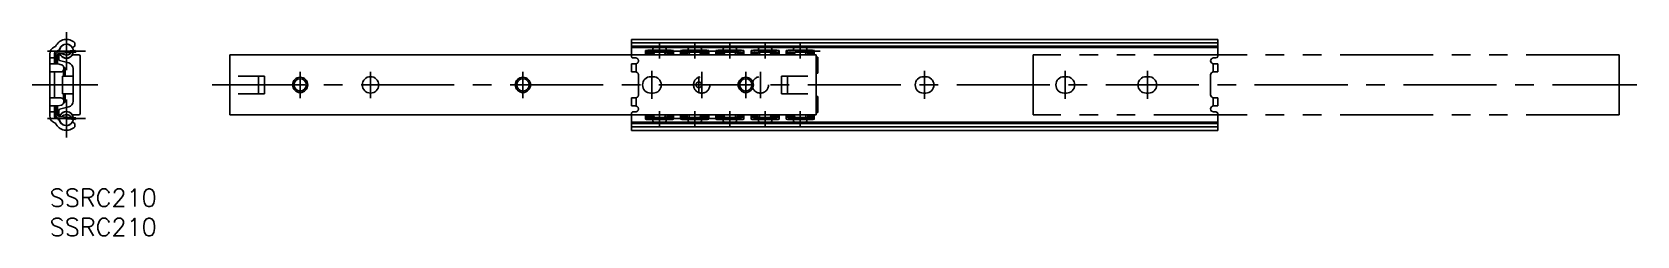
# Model space of a CAD drawing. Extents: x -3 to 271, y -8 to 27.
import ezdxf

# ---------------------------------------------------------------- set-up
doc = ezdxf.new("R2010")
doc.units = 0
doc.header["$LTSCALE"] = 0.5
for name, pattern in [('CENTER', [50.8, 31.75, -6.35, 6.35, -6.35]), ('DASHED', [19.05, 12.7, -6.35]), ('PHANTOM', [63.5, 31.75, -6.35, 6.35, -6.35, 6.35, -6.35])]:
    doc.linetypes.add(name, pattern=pattern)
for name, color, linetype in [('MSM_CENTER', 1, 'CENTER'), ('MSM_CONTINUOUS', 7, 'CONTINUOUS'), ('MSM_DASHED', 4, 'DASHED'), ('MSM_IMAGINARY', 6, 'PHANTOM'), ('MSM_NARROW', 5, 'CONTINUOUS'), ('MSM_PART_NUMBER', 7, 'CONTINUOUS')]:
    doc.layers.add(name, color=color, linetype=linetype)
doc.styles.get("Standard").update_dxf_attribs({"font": 'txt.shx', "height": 2, "bigfont": 'bigfont.shx'})

# ---------------------------------------------------------------- blocks, each defined once
blk = doc.blocks.new('*U26')
at = {"layer": 'MSM_PART_NUMBER'}
blk.add_text('SSRC210', height=3, dxfattribs=at).set_placement((0, -3))
blk = doc.blocks.new('*U27')
at = {"layer": 'MSM_PART_NUMBER'}
blk.add_text('SSRC210', height=3, dxfattribs=at).set_placement((0, -8))

msp = doc.modelspace()

# ---------------------------------------------------------------- linework, layer by layer
at = {"layer": 'MSM_CENTER'}
for p, q in [((2.85, 20.25), (2.85, 26.75)), ((104.02, 22.25), (104.02, 24.75)), ((110.02, 22.25), (110.02, 24.75)), ((116.02, 22.25), (116.02, 24.75)), ((122.02, 22.25), (122.02, 24.75)), ((128.02, 22.25), (128.02, 24.75)), ((-0.4, 23.5), (6.1, 23.5)), ((101.77, 23.5), (131.42, 23.5)), ((42.72, 15.5), (42.72, 20)), ((54.72, 15.5), (54.72, 20)), ((80.72, 15.5), (80.72, 20)), ((102.72, 20.15), (102.72, 15.35)), ((111.22, 15.5), (111.22, 20)), ((118.72, 15.5), (118.72, 20)), ((121.22, 15.5), (121.22, 20)), ((149.22, 20.15), (149.22, 15.35)), ((173.22, 15.35), (173.22, 20.15)), ((187.22, 20.15), (187.22, 15.35)), ((-3, 17.75), (8.2, 17.75)), ((27.72, 17.75), (270.72, 17.75)), ((110.72, 16.5), (110.72, 19)), ((2.85, 8.75), (2.85, 15.25)), ((-0.4, 12), (6.1, 12)), ((101.77, 12), (130.42, 12)), ((104.02, 10.75), (104.02, 13.25)), ((110.02, 10.75), (110.02, 13.25)), ((116.02, 10.75), (116.02, 13.25)), ((122.02, 10.75), (122.02, 13.25)), ((128.02, 10.75), (128.02, 13.25))]:
    msp.add_line(p, q, dxfattribs=at)
at = {"layer": 'MSM_CONTINUOUS'}
for p, q in [((4.28, 24.33), (4.28, 24.9)), ((199.22, 25.5), (99.22, 25.5)), ((99.22, 22.85), (99.22, 25.5)), ((99.22, 24.9), (199.22, 24.9)), ((199.22, 22.65), (199.22, 25.5)), ((0, 23.01), (0, 12.49)), ((0.8, 22.35), (0, 22.35)), ((0.8, 21.35), (0.8, 23.01)), ((1.02, 24.3), (0.82, 24.22)), ((1.05, 22.85), (1.06, 22.95)), ((1.05, 22.85), (1.05, 21.35)), ((1.05, 22.45), (1.35, 22.45)), ((1.12, 23.48), (1.31, 23.55)), ((1.35, 21.35), (1.35, 22.85)), ((1.55, 22.1), (1.55, 22.75)), ((4.43, 23.64), (1.61, 23.45)), ((1.63, 23.15), (4.45, 23.35)), ((1.65, 22.85), (1.74, 22.85)), ((3.26, 21.49), (1.7, 21.91)), ((3.89, 24.1), (4.28, 24.33)), ((3.96, 22.85), (5, 22.85)), ((4.45, 23.35), (4.43, 23.64)), ((5.2, 22.65), (5.2, 12.85)), ((30.72, 22.65), (30.72, 22.85)), ((30.72, 22.85), (130.72, 22.85)), ((30.72, 12.65), (30.72, 22.85)), ((99.22, 24.33), (199.22, 24.33)), ((99.22, 24.1), (199.22, 24.1)), ((101.62, 22.95), (101.62, 23.59)), ((102.58, 23.15), (101.62, 23.15)), ((102.42, 23.65), (105.62, 23.65)), ((102.42, 23.35), (105.62, 23.35)), ((102.57, 23.25), (102.57, 23.23)), ((103.14, 23.3), (102.81, 23.3)), ((105.23, 23.3), (104.9, 23.3)), ((106.42, 23.15), (105.46, 23.15)), ((105.47, 23.25), (105.47, 23.23)), ((106.42, 23.59), (106.42, 22.95)), ((107.62, 22.95), (107.62, 23.59)), ((108.58, 23.15), (107.62, 23.15)), ((108.42, 23.65), (111.62, 23.65)), ((108.42, 23.35), (111.62, 23.35)), ((108.57, 23.25), (108.57, 23.23)), ((109.14, 23.3), (108.81, 23.3)), ((111.23, 23.3), (110.9, 23.3)), ((112.42, 23.15), (111.46, 23.15)), ((111.47, 23.25), (111.47, 23.23)), ((112.42, 23.59), (112.42, 22.95)), ((113.62, 22.95), (113.62, 23.59)), ((114.58, 23.15), (113.62, 23.15)), ((114.42, 23.65), (117.62, 23.65)), ((114.42, 23.35), (117.62, 23.35)), ((114.57, 23.25), (114.57, 23.23)), ((115.14, 23.3), (114.81, 23.3)), ((117.23, 23.3), (116.9, 23.3)), ((118.42, 23.15), (117.46, 23.15)), ((117.47, 23.25), (117.47, 23.23)), ((118.42, 23.59), (118.42, 22.95)), ((119.62, 22.95), (119.62, 23.59)), ((120.58, 23.15), (119.62, 23.15)), ((120.42, 23.65), (123.62, 23.65)), ((120.42, 23.35), (123.62, 23.35)), ((120.57, 23.25), (120.57, 23.23)), ((121.14, 23.3), (120.81, 23.3)), ((123.23, 23.3), (122.9, 23.3)), ((124.42, 23.15), (123.46, 23.15)), ((123.47, 23.25), (123.47, 23.23)), ((124.42, 23.59), (124.42, 22.95)), ((125.62, 22.95), (125.62, 23.59)), ((126.58, 23.15), (125.62, 23.15)), ((126.42, 23.65), (129.62, 23.65)), ((126.42, 23.35), (129.62, 23.35)), ((126.57, 23.25), (126.57, 23.23)), ((127.14, 23.3), (126.81, 23.3)), ((129.23, 23.3), (128.9, 23.3)), ((130.42, 23.15), (129.46, 23.15)), ((129.47, 23.25), (129.47, 23.23)), ((130.42, 23.59), (130.42, 22.95)), ((130.72, 22.85), (130.72, 12.65)), ((130.92, 22.45), (131.02, 22.45)), ((131.02, 22.45), (131.02, 19.75)), ((198.52, 22.35), (198.92, 22.35)), ((0.01, 21.35), (1.4, 21.35)), ((1.9, 19.95), (0.01, 19.95)), ((0.8, 15.55), (0.8, 19.95)), ((1.4, 21.35), (2.03, 21.18)), ((2.2, 19.25), (4, 19.25)), ((2.2, 19.25), (2.2, 16.25)), ((2.35, 20.23), (2.35, 19.25)), ((2.35, 19.75), (2.65, 19.75)), ((2.4, 20.7), (2.4, 20.45)), ((2.65, 19.25), (2.65, 20.37)), ((4, 14.97), (4, 20.53)), ((36.62, 19.25), (32.12, 19.25)), ((35.62, 19.25), (35.62, 16.25)), ((36.62, 16.25), (36.62, 19.25)), ((124.82, 19.25), (124.82, 16.25)), ((129.32, 19.25), (124.82, 19.25)), ((125.82, 19.25), (125.82, 16.25)), ((131.02, 19.75), (130.72, 19.75)), ((198.02, 16.05), (198.02, 19.45)), ((198.42, 21.35), (199.22, 21.35)), ((198.42, 21.35), (198.42, 19.95)), ((199.22, 19.95), (198.42, 19.95)), ((199.22, 21.35), (199.22, 19.95)), ((102.92, 19.15), (102.52, 19.15)), ((149.42, 19.15), (149.02, 19.15)), ((173.42, 19.15), (173.02, 19.15)), ((187.42, 19.15), (187.02, 19.15)), ((0.01, 15.55), (1.9, 15.55)), ((0.01, 14.15), (1.4, 14.15)), ((0.8, 12.49), (0.8, 14.15)), ((1.05, 12.65), (1.05, 14.15)), ((1.35, 14.15), (1.35, 12.65)), ((2.03, 14.32), (1.4, 14.15)), ((1.7, 13.59), (3.26, 14.01)), ((2.2, 16.25), (4, 16.25)), ((2.35, 16.25), (2.35, 15.27)), ((2.65, 15.75), (2.35, 15.75)), ((2.4, 15.05), (2.4, 14.8)), ((2.65, 15.13), (2.65, 16.25)), ((32.12, 16.25), (36.62, 16.25)), ((102.52, 16.35), (102.92, 16.35)), ((124.82, 16.25), (129.32, 16.25)), ((130.72, 15.75), (131.02, 15.75)), ((131.02, 13.05), (131.02, 15.75)), ((149.02, 16.35), (149.42, 16.35)), ((173.02, 16.35), (173.42, 16.35)), ((187.02, 16.35), (187.42, 16.35)), ((198.42, 15.55), (199.22, 15.55)), ((198.42, 14.15), (198.42, 15.55)), ((198.42, 14.15), (199.22, 14.15)), ((199.22, 15.55), (199.22, 14.15)), ((0, 13.15), (0.8, 13.15)), ((0.82, 11.28), (1.02, 11.2)), ((1.05, 13.05), (1.35, 13.05)), ((1.05, 12.65), (1.06, 12.55)), ((1.31, 11.95), (1.12, 12.02)), ((1.55, 12.75), (1.55, 13.4)), ((4.43, 11.85), (1.61, 12.05)), ((1.63, 12.35), (4.45, 12.15)), ((1.74, 12.65), (1.65, 12.65)), ((4.28, 11.17), (3.89, 11.4)), ((5, 12.65), (3.96, 12.65)), ((4.28, 10.6), (4.28, 11.17)), ((4.45, 12.15), (4.43, 11.85)), ((130.72, 12.65), (30.72, 12.65)), ((99.22, 10), (99.22, 12.65)), ((99.22, 11.4), (199.22, 11.4)), ((99.22, 11.17), (199.22, 11.17)), ((101.62, 11.91), (101.62, 12.55)), ((102.58, 12.35), (101.62, 12.35)), ((102.42, 12.15), (105.62, 12.15)), ((102.42, 11.85), (105.62, 11.85)), ((102.57, 12.25), (102.57, 12.27)), ((103.14, 12.2), (102.81, 12.2)), ((105.23, 12.2), (104.9, 12.2)), ((106.42, 12.35), (105.46, 12.35)), ((105.47, 12.25), (105.47, 12.27)), ((106.42, 12.55), (106.42, 11.91)), ((107.62, 11.91), (107.62, 12.55)), ((108.58, 12.35), (107.62, 12.35)), ((108.42, 12.15), (111.62, 12.15)), ((108.42, 11.85), (111.62, 11.85)), ((108.57, 12.25), (108.57, 12.27)), ((109.14, 12.2), (108.81, 12.2)), ((111.23, 12.2), (110.9, 12.2)), ((112.42, 12.35), (111.46, 12.35)), ((111.47, 12.25), (111.47, 12.27)), ((112.42, 12.55), (112.42, 11.91)), ((113.62, 11.91), (113.62, 12.55)), ((114.58, 12.35), (113.62, 12.35)), ((114.42, 12.15), (117.62, 12.15)), ((114.42, 11.85), (117.62, 11.85)), ((114.57, 12.25), (114.57, 12.27)), ((115.14, 12.2), (114.81, 12.2)), ((117.23, 12.2), (116.9, 12.2)), ((118.42, 12.35), (117.46, 12.35)), ((117.47, 12.25), (117.47, 12.27)), ((118.42, 12.55), (118.42, 11.91)), ((119.62, 11.91), (119.62, 12.55)), ((120.58, 12.35), (119.62, 12.35)), ((120.42, 12.15), (123.62, 12.15)), ((120.42, 11.85), (123.62, 11.85)), ((120.57, 12.25), (120.57, 12.27)), ((121.14, 12.2), (120.81, 12.2)), ((123.23, 12.2), (122.9, 12.2)), ((124.42, 12.35), (123.46, 12.35)), ((123.47, 12.25), (123.47, 12.27)), ((124.42, 12.55), (124.42, 11.91)), ((125.62, 11.91), (125.62, 12.55)), ((126.58, 12.35), (125.62, 12.35)), ((126.42, 12.15), (129.62, 12.15)), ((126.42, 11.85), (129.62, 11.85)), ((126.57, 12.25), (126.57, 12.27)), ((127.14, 12.2), (126.81, 12.2)), ((129.23, 12.2), (128.9, 12.2)), ((130.42, 12.35), (129.46, 12.35)), ((129.47, 12.25), (129.47, 12.27)), ((130.42, 12.55), (130.42, 11.91)), ((130.92, 13.05), (131.02, 13.05)), ((198.92, 13.15), (198.52, 13.15)), ((199.22, 10), (199.22, 12.85)), ((99.22, 10.6), (199.22, 10.6)), ((99.22, 10), (199.22, 10))]:
    msp.add_line(p, q, dxfattribs=at)
for centre, radius in [((42.72, 17.75), 1.06), ((54.72, 17.75), 1.4), ((80.72, 17.75), 1.06), ((110.72, 17.75), 0.5), ((118.72, 17.75), 1.06)]:
    msp.add_circle(centre, radius, dxfattribs=at)
for centre, radius, start, end in [((2.85, 23.5), 2, 44.3568, 156.5216), ((2.85, 23.5), 1.19, 5.3565, 182.1084), ((2.85, 23.5), 1.2, 30, 156.5216), ((1.3, 23.01), 1.3, 111.7, 180), ((1.3, 23.01), 0.5, 111.7, 180), ((1.65, 22.85), 0.6, 94, 170.8128), ((1.02, 24.3), 0.8, 291.7, 336.5216), ((1.65, 22.85), 0.3, 94, 180), ((1.65, 22.75), 0.1, 90, 180), ((1.75, 22.1), 0.2, 180, 255), ((2.85, 23.5), 1.19, 196.6389, 351.3611), ((1.74, 22.65), 0.2, 37.3832, 90), ((2.85, 23.5), 1.2, 217.3832, 322.6168), ((2.82, 24), 1.16, 225.0872, 322.9128), ((3.96, 22.65), 0.2, 90, 142.6168), ((5, 22.65), 0.2, 0, 90), ((100.85, 22.97), 0.767, 350.9539, 358.4638), ((102.22, 20.74), 2.92, 86.0862, 101.8944), ((102.22, 20.44), 2.92, 86.0862, 101.8944), ((102.78, 22.86), 0.44, 86.8426, 119.3493), ((104.02, 23.49), 1.48, 190.1945, 205.9112), ((104.2, 22.73), 1.5, 157.66, 175.4305), ((104.02, 23.5), 1.19, 149.7402, 172.7628), ((104.14, 22.73), 1.15, 150.4494, 174.1709), ((104.02, 23.5), 1.19, 211.282, 213.0879), ((104.02, 9.56), 13.77, 86.3463, 93.6537), ((103.89, 22.73), 1.15, 5.8372, 29.5425), ((104.02, 23.5), 1.19, 326.9121, 328.7146), ((104.02, 23.5), 1.19, 7.2372, 30.2598), ((105.26, 22.86), 0.44, 60.6507, 93.1574), ((103.83, 22.73), 1.51, 4.6404, 22.2941), ((104.02, 23.49), 1.48, 334.0888, 349.8055), ((105.82, 20.74), 2.92, 78.1054, 93.914), ((105.82, 20.44), 2.92, 78.1054, 93.914), ((107.02, 22.95), 0.595, 180.4532, 190.1333), ((106.85, 22.97), 0.767, 350.9539, 358.4638), ((108.22, 20.74), 2.92, 86.0862, 101.8944), ((108.22, 20.44), 2.92, 86.0862, 101.8944), ((108.78, 22.86), 0.44, 86.8426, 119.3493), ((110.02, 23.49), 1.48, 190.1945, 205.9112), ((110.2, 22.73), 1.5, 157.66, 175.4305), ((110.02, 23.5), 1.19, 149.7402, 172.7628), ((110.14, 22.73), 1.15, 150.4494, 174.1709), ((110.02, 23.5), 1.19, 211.282, 213.0879), ((110.02, 9.56), 13.77, 86.3463, 93.6537), ((109.89, 22.73), 1.15, 5.8372, 29.5425), ((110.02, 23.5), 1.19, 326.9121, 328.7146), ((110.02, 23.5), 1.19, 7.2372, 30.2598), ((111.26, 22.86), 0.44, 60.6507, 93.1574), ((109.83, 22.73), 1.51, 4.6404, 22.2941), ((110.02, 23.49), 1.48, 334.0888, 349.8055), ((111.82, 20.74), 2.92, 78.1054, 93.914), ((111.82, 20.44), 2.92, 78.1054, 93.914), ((113.02, 22.95), 0.595, 180.4532, 190.1333), ((112.85, 22.97), 0.767, 350.9539, 358.4638), ((114.22, 20.74), 2.92, 86.0862, 101.8944), ((114.22, 20.44), 2.92, 86.0862, 101.8944), ((114.78, 22.86), 0.44, 86.8426, 119.3493), ((116.02, 23.49), 1.48, 190.1945, 205.9112), ((116.2, 22.73), 1.5, 157.66, 175.4305), ((116.02, 23.5), 1.19, 149.7402, 172.7628), ((116.14, 22.73), 1.15, 150.4494, 174.1709), ((116.02, 23.5), 1.19, 211.282, 213.0879), ((116.02, 9.56), 13.77, 86.3463, 93.6537), ((115.89, 22.73), 1.15, 5.8372, 29.5425), ((116.02, 23.5), 1.19, 326.9121, 328.7146), ((116.02, 23.5), 1.19, 7.2372, 30.2598), ((117.26, 22.86), 0.44, 60.6507, 93.1574), ((115.83, 22.73), 1.51, 4.6404, 22.2941), ((116.02, 23.49), 1.48, 334.0888, 349.8055), ((117.82, 20.74), 2.92, 78.1054, 93.914), ((117.82, 20.44), 2.92, 78.1054, 93.914), ((119.02, 22.95), 0.595, 180.4532, 190.1333), ((118.85, 22.97), 0.767, 350.9539, 358.4638), ((120.22, 20.74), 2.92, 86.0862, 101.8944), ((120.22, 20.44), 2.92, 86.0862, 101.8944), ((120.78, 22.86), 0.44, 86.8426, 119.3493), ((122.02, 23.49), 1.48, 190.1945, 205.9112), ((122.2, 22.73), 1.5, 157.66, 175.4305), ((122.02, 23.5), 1.19, 149.7402, 172.7628), ((122.14, 22.73), 1.15, 150.4494, 174.1709), ((122.02, 23.5), 1.19, 211.282, 213.0879), ((122.02, 9.56), 13.77, 86.3463, 93.6537), ((121.89, 22.73), 1.15, 5.8372, 29.5425), ((122.02, 23.5), 1.19, 326.9121, 328.7146), ((122.02, 23.5), 1.19, 7.2372, 30.2598), ((123.26, 22.86), 0.44, 60.6507, 93.1574), ((121.83, 22.73), 1.51, 4.6404, 22.2941), ((122.02, 23.49), 1.48, 334.0888, 349.8055), ((123.82, 20.74), 2.92, 78.1054, 93.914), ((123.82, 20.44), 2.92, 78.1054, 93.914), ((125.02, 22.95), 0.595, 180.4532, 190.1333), ((124.85, 22.97), 0.767, 350.9539, 358.4638), ((126.22, 20.74), 2.92, 86.0862, 101.8944), ((126.22, 20.44), 2.92, 86.0862, 101.8944), ((126.78, 22.86), 0.44, 86.8426, 119.3493), ((128.02, 23.49), 1.48, 190.1945, 205.9112), ((128.2, 22.73), 1.5, 157.66, 175.4305), ((128.02, 23.5), 1.19, 149.7402, 172.7628), ((128.14, 22.73), 1.15, 150.4494, 174.1709), ((128.02, 23.5), 1.19, 211.282, 213.0879), ((128.02, 9.56), 13.77, 86.3463, 93.6537), ((127.89, 22.73), 1.15, 5.8372, 29.5425), ((128.02, 23.5), 1.19, 326.9121, 328.7146), ((128.02, 23.5), 1.19, 7.2372, 30.2598), ((129.26, 22.86), 0.44, 60.6507, 93.1574), ((127.83, 22.73), 1.51, 4.6404, 22.2941), ((128.02, 23.49), 1.48, 334.0888, 349.8055), ((129.82, 20.74), 2.92, 78.1054, 93.914), ((129.82, 20.44), 2.92, 78.1054, 93.914), ((131.02, 22.95), 0.595, 180.4532, 190.1333), ((130.92, 22.95), 0.5, 246.4218, 270), ((198.52, 21.85), 0.5, 90, 270), ((198.92, 22.65), 0.3, 270, 0), ((0.01, 21.36), 0.0142, 184.2845, 207.4185), ((0.01, 21.36), 0.00519, 210.8937, 273.0107), ((0.01, 19.94), 0.0147, 153.2001, 176.3341), ((0.01, 19.94), 0.00527, 87.5654, 148.5288), ((1.9, 20.45), 0.5, 270, 0), ((1.9, 20.7), 0.5, 0, 75), ((2.05, 20.37), 0.6, 0, 57.9792), ((3, 20.53), 1, 0, 75), ((198.52, 19.45), 0.5, 90, 180), ((102.52, 17.75), 1.4, 90, 270), ((102.92, 17.75), 1.4, 270, 90), ((149.02, 17.75), 1.4, 90, 270), ((149.42, 17.75), 1.4, 270, 90), ((173.02, 17.75), 1.4, 90, 270), ((173.42, 17.75), 1.4, 270, 90), ((187.02, 17.75), 1.4, 90, 270), ((187.42, 17.75), 1.4, 270, 90), ((0.01, 15.56), 0.0139, 184.632, 207.7659), ((0.01, 15.56), 0.0052, 210.9888, 272.7776), ((0.01, 14.14), 0.0149, 153.3387, 176.4727), ((0.01, 14.14), 0.00527, 92.4679, 148.5769), ((1.9, 15.05), 0.5, 0, 90), ((1.9, 14.8), 0.5, 285, 0), ((2.05, 15.13), 0.6, 302.0208, 0), ((3, 14.97), 1, 285, 0), ((198.52, 16.05), 0.5, 180, 270), ((198.52, 13.65), 0.5, 90, 270), ((1.3, 12.49), 1.3, 180, 248.3), ((1.3, 12.49), 0.5, 180, 248.3), ((2.85, 12), 2, 203.4784, 315.6432), ((1.65, 12.65), 0.6, 189.1872, 266), ((1.02, 11.2), 0.8, 23.4784, 68.3), ((1.65, 12.65), 0.3, 180, 266), ((1.75, 13.4), 0.2, 105, 180), ((1.65, 12.75), 0.1, 180, 270), ((2.85, 12), 1.19, 177.9004, 354.0996), ((2.85, 12), 1.19, 8.6389, 163.3617), ((1.74, 12.85), 0.2, 270, 322.6168), ((2.85, 12), 1.2, 203.4784, 330), ((2.85, 12), 1.2, 37.3832, 142.6168), ((2.82, 11.51), 1.16, 36.8227, 135.1773), ((3.96, 12.85), 0.2, 217.3832, 270), ((5, 12.85), 0.2, 270, 0), ((100.85, 12.53), 0.767, 1.5362, 9.0461), ((102.22, 15.06), 2.92, 258.1056, 273.9138), ((102.22, 14.76), 2.92, 258.1056, 273.9138), ((104.02, 12.01), 1.48, 154.0888, 169.8055), ((102.78, 12.64), 0.44, 240.6507, 273.1574), ((104.2, 12.77), 1.5, 184.5695, 202.34), ((104.02, 12), 1.19, 187.2375, 210.2611), ((104.15, 12.77), 1.16, 185.9394, 209.4926), ((104.02, 25.94), 13.77, 266.3463, 273.6537), ((103.89, 12.77), 1.15, 330.4575, 354.1628), ((104.02, 12), 1.19, 329.7389, 352.7625), ((103.83, 12.77), 1.51, 337.7059, 355.3596), ((105.26, 12.64), 0.44, 266.8426, 299.3493), ((104.02, 12.01), 1.48, 10.1945, 25.9112), ((105.82, 15.06), 2.92, 266.086, 281.8946), ((105.82, 14.76), 2.92, 266.086, 281.8946), ((107.02, 12.55), 0.595, 169.8667, 179.5468), ((106.85, 12.53), 0.767, 1.5362, 9.0461), ((108.22, 15.06), 2.92, 258.1056, 273.9138), ((108.22, 14.76), 2.92, 258.1056, 273.9138), ((110.02, 12.01), 1.48, 154.0888, 169.8055), ((108.78, 12.64), 0.44, 240.6507, 273.1574), ((110.2, 12.77), 1.5, 184.5695, 202.34), ((110.02, 12), 1.19, 187.2375, 210.2611), ((110.15, 12.77), 1.16, 185.9394, 209.4926), ((110.02, 25.94), 13.77, 266.3463, 273.6537), ((109.89, 12.77), 1.15, 330.4575, 354.1628), ((110.02, 12), 1.19, 329.7389, 352.7625), ((109.83, 12.77), 1.51, 337.7059, 355.3596), ((111.26, 12.64), 0.44, 266.8426, 299.3493), ((110.02, 12.01), 1.48, 10.1945, 25.9112), ((111.82, 15.06), 2.92, 266.086, 281.8946), ((111.82, 14.76), 2.92, 266.086, 281.8946), ((113.02, 12.55), 0.595, 169.8667, 179.5468), ((112.85, 12.53), 0.767, 1.5362, 9.0461), ((114.22, 15.06), 2.92, 258.1056, 273.9138), ((114.22, 14.76), 2.92, 258.1056, 273.9138), ((116.02, 12.01), 1.48, 154.0888, 169.8055), ((114.78, 12.64), 0.44, 240.6507, 273.1574), ((116.2, 12.77), 1.5, 184.5695, 202.34), ((116.02, 12), 1.19, 187.2375, 210.2611), ((116.15, 12.77), 1.16, 185.9394, 209.4926), ((116.02, 25.94), 13.77, 266.3463, 273.6537), ((115.89, 12.77), 1.15, 330.4575, 354.1628), ((116.02, 12), 1.19, 329.7389, 352.7625), ((115.83, 12.77), 1.51, 337.7059, 355.3596), ((117.26, 12.64), 0.44, 266.8426, 299.3493), ((116.02, 12.01), 1.48, 10.1945, 25.9112), ((117.82, 15.06), 2.92, 266.086, 281.8946), ((117.82, 14.76), 2.92, 266.086, 281.8946), ((119.02, 12.55), 0.595, 169.8667, 179.5468), ((118.85, 12.53), 0.767, 1.5362, 9.0461), ((120.22, 15.06), 2.92, 258.1056, 273.9138), ((120.22, 14.76), 2.92, 258.1056, 273.9138), ((122.02, 12.01), 1.48, 154.0888, 169.8055), ((120.78, 12.64), 0.44, 240.6507, 273.1574), ((122.2, 12.77), 1.5, 184.5695, 202.34), ((122.02, 12), 1.19, 187.2375, 210.2611), ((122.15, 12.77), 1.16, 185.9394, 209.4926), ((122.02, 25.94), 13.77, 266.3463, 273.6537), ((121.89, 12.77), 1.15, 330.4575, 354.1628), ((122.02, 12), 1.19, 329.7389, 352.7625), ((121.83, 12.77), 1.51, 337.7059, 355.3596), ((123.26, 12.64), 0.44, 266.8426, 299.3493), ((122.02, 12.01), 1.48, 10.1945, 25.9112), ((123.82, 15.06), 2.92, 266.086, 281.8946), ((123.82, 14.76), 2.92, 266.086, 281.8946), ((125.02, 12.55), 0.595, 169.8667, 179.5468), ((124.85, 12.53), 0.767, 1.5362, 9.0461), ((126.22, 15.06), 2.92, 258.1056, 273.9138), ((126.22, 14.76), 2.92, 258.1056, 273.9138), ((128.02, 12.01), 1.48, 154.0888, 169.8055), ((126.78, 12.64), 0.44, 240.6507, 273.1574), ((128.2, 12.77), 1.5, 184.5695, 202.34), ((128.02, 12), 1.19, 187.2375, 210.2611), ((128.15, 12.77), 1.16, 185.9394, 209.4926), ((128.02, 25.94), 13.77, 266.3463, 273.6537), ((127.89, 12.77), 1.15, 330.4575, 354.1628), ((128.02, 12), 1.19, 329.7389, 352.7625), ((127.83, 12.77), 1.51, 337.7059, 355.3596), ((129.26, 12.64), 0.44, 266.8426, 299.3493), ((128.02, 12.01), 1.48, 10.1945, 25.9112), ((129.82, 15.06), 2.92, 266.086, 281.8946), ((129.82, 14.76), 2.92, 266.086, 281.8946), ((131.02, 12.55), 0.595, 169.8667, 179.5468), ((130.92, 12.55), 0.5, 90, 113.5782), ((198.92, 12.85), 0.3, 0, 90)]:
    msp.add_arc(centre, radius, start, end, dxfattribs=at)
at = {"layer": 'MSM_DASHED'}
for p, q in [((99.22, 22.85), (99.22, 22.65)), ((99.52, 22.35), (99.92, 22.35)), ((99.22, 21.35), (100.02, 21.35)), ((99.22, 21.35), (99.22, 19.95)), ((100.02, 19.95), (99.22, 19.95)), ((100.02, 21.35), (100.02, 19.95)), ((100.42, 19.45), (100.42, 16.05)), ((99.22, 15.55), (100.02, 15.55)), ((99.22, 15.55), (99.22, 14.15)), ((100.02, 14.15), (99.22, 14.15)), ((100.02, 15.55), (100.02, 14.15)), ((99.22, 12.85), (99.22, 12.65)), ((99.92, 13.15), (99.52, 13.15))]:
    msp.add_line(p, q, dxfattribs=at)
for centre in [(111.22, 17.75), (121.22, 17.75)]:
    msp.add_circle(centre, 1.4, dxfattribs=at)
for centre, radius, start, end in [((99.52, 22.65), 0.3, 180.0002, 269.9999), ((99.92, 21.85), 0.5, 270, 90), ((99.92, 19.45), 0.5, 360, 90), ((99.92, 16.05), 0.5, 270, 0), ((99.92, 13.65), 0.5, 270, 90), ((99.52, 12.85), 0.3, 90.0001, 179.9998)]:
    msp.add_arc(centre, radius, start, end, dxfattribs=at)
at = {"layer": 'MSM_IMAGINARY'}
for p, q in [((267.72, 22.85), (167.72, 22.85)), ((167.72, 22.85), (167.72, 12.65)), ((267.72, 22.85), (267.72, 12.65)), ((267.72, 12.65), (167.72, 12.65))]:
    msp.add_line(p, q, dxfattribs=at)
at = {"layer": 'MSM_NARROW'}
for centre in [(42.72, 17.75), (80.72, 17.75), (118.72, 17.75)]:
    msp.add_circle(centre, 1.3, dxfattribs=at)

# ---------------------------------------------------------------- block references
at = {"layer": 'MSM_CONTINUOUS'}
for name in ['*U26', '*U27']:
    msp.add_blockref(name, (0, 0), dxfattribs=at)

doc.saveas('drawing.dxf')
